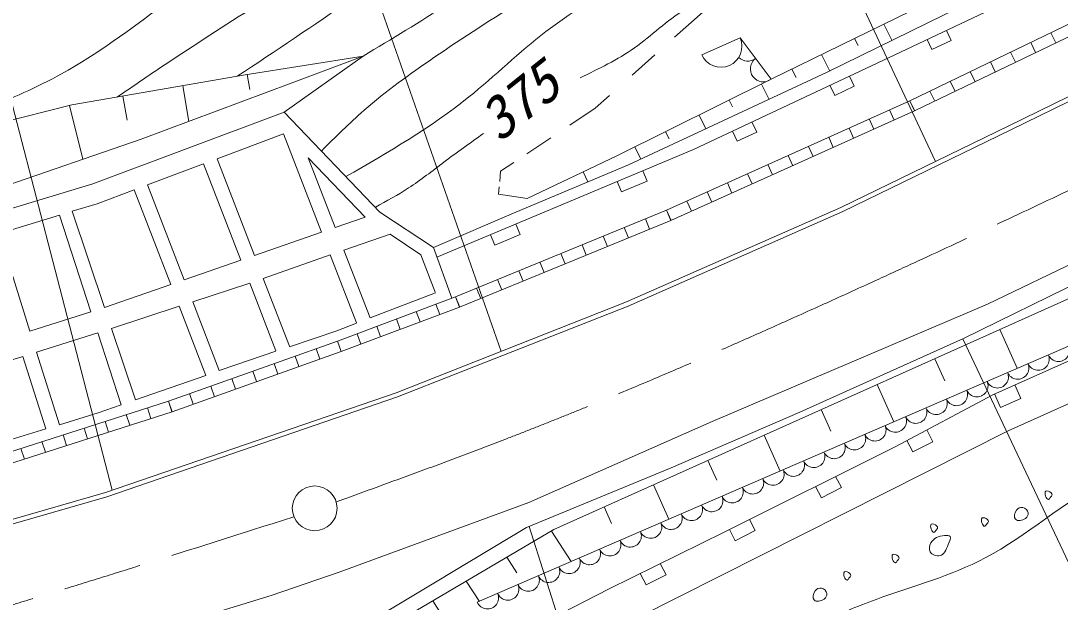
# Model space of a CAD drawing. Units: millimetres, scale not verified. Extents: x 40000 to 680000, y 20000 to 380000.
# Drawn here: x 337169 to 383546, y 266274 to 292231 of the extents above; entities that cross this region are included whole.
import ezdxf
from ezdxf.enums import TextEntityAlignment as Align

# ---------------------------------------------------------------- set-up
doc = ezdxf.new("R2010")
doc.units = ezdxf.units.MM
doc.header["$LTSCALE"] = 1000
doc.linetypes.add('CHAIN', pattern=[18.5, 12, -1.5, 3.5, -1.5])
for name, color, linetype, lineweight in [('M-BGD', 7, 'Continuous', 13), ('M-BMK', 2, 'CHAIN', 13), ('M-BMK-SRVR', 3, 'Continuous', 13), ('M-STR-STRC', 7, 'Continuous', 13)]:
    doc.layers.add(name, color=color, linetype=linetype, lineweight=lineweight)
doc.styles.add('ＭＳ ゴシック', font='')
doc.styles.get('ＭＳ ゴシック').set_extended_font_data('MS Gothic')

msp = doc.modelspace()

# ---------------------------------------------------------------- linework, layer by layer
at = {"layer": 'M-BGD'}
for p, q in [((375882, 290582), (393114, 298724)), ((373154, 289933), (382721, 294667)), ((376837, 288661), (387629, 293865)), ((368235, 293202), (366337, 291501)), ((377048, 288208), (387847, 293415)), ((381248, 287541), (393238, 293434)), ((381336, 287361), (393326, 293254)), ((376868, 292661), (370643, 289619)), ((376035, 291359), (375682, 292081)), ((378681, 291352), (378467, 291804)), ((369265, 291473), (367555, 290712)), ((370643, 289619), (369265, 291473)), ((374528, 291120), (374372, 291441)), ((377819, 290945), (377606, 291397)), ((378681, 291352), (377819, 290945)), ((382233, 291263), (382450, 290813)), ((383132, 291697), (383349, 291247)), ((381333, 290829), (381551, 290379)), ((347179, 289815), (352444, 290657)), ((348915, 288150), (352444, 290657)), ((352444, 290657), (349232, 289446)), ((365455, 290710), (364441, 289801)), ((367180, 286490), (375882, 290582)), ((373260, 289986), (372900, 290722)), ((380434, 290396), (380651, 289945)), ((364291, 285804), (373154, 289933)), ((371760, 289704), (371578, 290076)), ((379535, 289962), (379752, 289512)), ((339440, 288472), (347179, 289815)), ((349232, 289446), (342546, 286945)), ((347381, 289164), (347274, 289830)), ((370643, 289619), (363765, 286196)), ((370556, 288723), (370216, 289407)), ((374355, 289311), (374142, 289764)), ((378635, 289528), (378853, 289078)), ((344673, 287741), (344397, 289332)), ((373485, 288902), (373272, 289355)), ((374355, 289311), (373485, 288902)), ((377736, 289095), (377953, 288644)), ((334175, 287156), (339440, 288472)), ((341915, 287790), (341728, 288869)), ((363432, 288896), (362797, 288327)), ((365980, 283776), (376837, 288661)), ((368927, 288384), (368775, 288689)), ((376837, 288661), (377042, 288205)), ((376837, 288661), (377054, 288210)), ((339944, 286048), (339344, 288448)), ((340388, 284949), (348915, 288150)), ((353193, 283692), (348915, 288150)), ((362797, 288327), (361673, 287578)), ((366178, 283316), (377048, 288208)), ((367738, 287410), (367433, 288022)), ((375932, 288254), (376137, 287798)), ((370004, 287265), (369791, 287718)), ((373758, 283897), (381248, 287541)), ((375027, 287847), (375232, 287391)), ((345927, 286073), (348892, 287186)), ((348892, 287186), (350588, 282789)), ((366094, 286967), (365939, 287278)), ((369134, 286856), (368921, 287308)), ((370004, 287265), (369134, 286856)), ((373842, 283716), (381336, 287361)), ((374123, 287440), (374328, 286984)), ((342546, 286945), (334991, 284339)), ((360825, 287012), (359743, 286291)), ((372313, 286625), (372518, 286169)), ((373218, 287032), (373423, 286576)), ((355737, 281673), (367180, 286490)), ((363765, 286196), (359763, 284297)), ((364839, 286060), (364572, 286597)), ((371409, 286218), (371614, 285762)), ((342828, 284909), (345326, 285847)), ((345326, 285847), (346987, 281540)), ((345927, 286073), (347594, 281751)), ((349995, 286111), (351195, 282999)), ((352536, 283464), (349995, 286111)), ((359161, 285903), (358578, 285514)), ((359256, 283689), (364291, 285804)), ((370504, 285811), (370709, 285355)), ((358578, 285514), (358536, 285056)), ((362469, 285039), (362259, 285481)), ((365110, 285076), (364916, 285537)), ((369599, 285404), (369804, 284948)), ((327522, 281059), (340388, 284949)), ((342827, 284909), (344463, 280666)), ((358515, 284820), (358484, 284483)), ((363977, 284599), (363783, 285060)), ((365110, 285076), (363977, 284599)), ((368695, 284997), (368900, 284541)), ((340583, 284066), (342225, 284683)), ((342225, 284683), (343856, 280455)), ((358484, 284483), (359763, 284297)), ((367790, 284590), (367995, 284134)), ((339462, 283727), (340583, 284066)), ((364193, 279677), (373758, 283897)), ((366885, 284183), (367090, 283727)), ((336197, 282740), (338895, 283556)), ((338895, 283556), (340300, 279235)), ((339462, 283727), (340903, 279432)), ((351195, 282999), (352536, 283464)), ((353193, 283692), (355578, 282116)), ((355578, 282116), (359256, 283689)), ((356561, 279912), (365980, 283776)), ((364270, 279492), (373842, 283716)), ((365039, 283389), (365228, 282927)), ((365980, 283776), (366170, 283313)), ((365980, 283776), (366186, 283320)), ((380297, 279587), (388529, 283524)), ((356744, 279447), (366178, 283316)), ((359448, 282692), (359254, 283153)), ((364097, 283003), (364286, 282540)), ((336197, 282740), (337576, 278374)), ((347594, 281751), (350588, 282789)), ((353643, 282712), (351585, 281990)), ((353643, 282712), (355022, 281775)), ((358315, 282216), (358121, 282676)), ((359448, 282692), (358315, 282216)), ((363155, 282616), (363344, 282154)), ((351585, 281990), (352751, 278965)), ((356394, 279849), (355578, 282116)), ((360946, 269515), (388967, 282091)), ((362213, 282230), (362402, 281768)), ((344463, 280666), (346987, 281540)), ((350978, 281777), (347989, 280728)), ((350978, 281777), (352145, 278753)), ((355022, 281775), (355660, 280120)), ((357536, 266271), (393025, 281660)), ((361271, 281844), (361461, 281381)), ((359387, 281071), (359577, 280608)), ((360329, 281457), (360519, 280995)), ((379233, 278047), (386014, 281373)), ((347989, 280728), (349155, 277704)), ((358445, 280685), (358635, 280222)), ((340903, 279432), (343856, 280455)), ((347381, 280519), (344842, 279684)), ((347381, 280519), (348548, 277491)), ((357503, 280298), (357693, 279836)), ((344842, 279684), (346026, 276612)), ((351293, 277932), (356561, 279912)), ((352751, 278965), (355671, 280092)), ((353913, 275626), (364193, 279677)), ((356561, 279912), (356737, 279444)), ((356561, 279912), (356751, 279449)), ((337576, 278374), (340300, 279235)), ((344231, 279483), (341219, 278492)), ((344231, 279483), (345420, 276400)), ((351464, 277463), (356744, 279447)), ((353982, 275438), (364270, 279492)), ((354805, 279252), (354981, 278784)), ((355683, 279582), (355859, 279114)), ((368014, 274348), (380297, 279587)), ((351269, 278394), (352152, 278734)), ((353927, 278922), (354103, 278454)), ((340606, 278296), (337872, 277435)), ((340606, 278296), (341650, 275085)), ((341219, 278492), (342288, 275307)), ((349163, 277681), (351269, 278394)), ((353049, 278592), (353225, 278124)), ((381627, 276717), (380850, 278448)), ((343757, 275250), (351293, 277932)), ((351293, 277932), (351460, 277461)), ((351293, 277932), (351469, 277464)), ((352171, 278262), (352347, 277794)), ((371929, 274754), (379233, 278047)), ((380533, 275536), (385634, 277819)), ((337872, 277435), (338895, 274196)), ((343917, 274777), (351464, 277463)), ((346770, 276872), (348554, 277475)), ((350351, 277597), (350518, 277126)), ((337258, 277242), (334231, 276290)), ((337258, 277242), (338285, 274009)), ((348467, 276927), (348634, 276456)), ((349409, 277262), (349576, 276791)), ((378393, 276153), (377948, 277146)), ((388453, 277189), (381222, 273923)), ((346026, 276612), (346770, 276872)), ((347525, 276591), (347693, 276120)), ((342288, 275307), (345420, 276400)), ((346583, 276256), (346751, 275785)), ((376121, 274330), (375376, 275991)), ((381793, 275371), (381521, 275978)), ((340944, 271167), (353913, 275626)), ((344699, 275586), (344867, 275114)), ((345641, 275921), (345809, 275450)), ((376182, 273218), (380533, 275536)), ((380880, 274963), (380609, 275570)), ((334354, 272236), (343757, 275250)), ((340616, 274723), (341650, 275085)), ((341004, 270976), (353982, 275438)), ((343757, 275250), (343910, 274774)), ((343757, 275250), (343925, 274779)), ((381793, 275371), (380880, 274963)), ((334499, 271758), (343917, 274777)), ((338895, 274196), (340616, 274723)), ((341876, 274647), (342029, 274171)), ((342817, 274949), (342969, 274473)), ((366191, 272277), (371929, 274754)), ((373312, 273913), (372881, 274872)), ((340936, 274346), (341089, 273870)), ((359834, 270727), (368014, 274348)), ((335201, 273063), (338285, 274009)), ((339055, 273743), (339208, 273267)), ((339996, 274045), (340148, 273569)), ((381222, 273923), (364698, 265594)), ((371050, 272131), (370333, 273728)), ((377857, 273441), (377588, 273967)), ((338115, 273442), (338268, 272966)), ((368556, 269408), (376182, 273218)), ((376967, 272986), (376706, 273497)), ((377857, 273441), (376967, 272986)), ((337175, 273141), (337327, 272664)), ((359735, 269603), (366191, 272277)), ((368219, 271727), (367826, 272603)), ((373784, 271389), (373527, 271892)), ((366085, 269978), (365397, 271513)), ((372893, 270934), (372632, 271445)), ((373784, 271389), (372893, 270934)), ((327259, 267218), (340944, 271167)), ((327310, 267025), (341004, 270976)), ((351377, 267610), (359834, 270727)), ((363532, 269784), (363199, 270526)), ((369939, 269469), (369682, 269971)), ((349482, 263465), (359735, 269603)), ((349703, 262894), (360946, 269515)), ((361731, 268089), (360849, 269453)), ((369048, 269014), (368787, 269524)), ((369939, 269469), (369048, 269014)), ((363428, 266871), (368556, 269408)), ((359303, 267591), (358855, 268284)), ((348341, 266569), (351377, 267610)), ((365958, 267498), (365703, 267997)), ((357630, 266311), (357044, 267217)), ((365068, 267043), (364807, 267553)), ((365958, 267498), (365068, 267043)), ((358876, 264546), (363428, 266871)), ((331912, 261573), (348341, 266569)), ((355911, 265771), (355547, 266335))]:
    msp.add_line(p, q, dxfattribs=at)
for centre, radius, start, end in [((368410, 291092), 936, 203.9625, 23.9625), ((369610, 291009), 577, 225.4366, 306.6341), ((370299, 290083), 577, 126.6341, 306.6341), ((383470, 277517), 496, 203.4437, 23.4438), ((381650, 276727), 496, 203.4437, 23.4438), ((382560, 277122), 496, 203.4437, 23.4438), ((380740, 276333), 496, 203.4437, 23.4438), ((379830, 275938), 496, 203.4437, 23.4438), ((378920, 275544), 496, 203.4437, 23.4438), ((378010, 275149), 496, 203.4437, 23.4438), ((376190, 274360), 496, 203.4437, 23.4438), ((377100, 274754), 496, 203.4437, 23.4438), ((375280, 273965), 496, 203.4437, 23.4438), ((374370, 273571), 496, 203.4437, 23.4438), ((373461, 273176), 496, 203.4437, 23.4438), ((372551, 272781), 496, 203.4437, 23.4438), ((371641, 272387), 496, 203.4437, 23.4438), ((369821, 271598), 496, 203.4437, 23.4438), ((370731, 271992), 496, 203.4437, 23.4438), ((368911, 271203), 496, 203.4437, 23.4438), ((368001, 270808), 496, 203.4437, 23.4438), ((367091, 270414), 496, 203.4437, 23.4438), ((366181, 270019), 496, 203.4437, 23.4438), ((365271, 269625), 496, 203.4437, 23.4438), ((363451, 268835), 496, 203.4437, 23.4438), ((364361, 269230), 496, 203.4437, 23.4438), ((362541, 268441), 496, 203.4437, 23.4438), ((361631, 268046), 496, 203.4437, 23.4438), ((360721, 267652), 496, 203.4437, 23.4438), ((359811, 267257), 496, 203.4437, 23.4438), ((358901, 266862), 496, 203.4437, 23.4438), ((357991, 266468), 496, 203.4437, 23.4438)]:
    msp.add_arc(centre, radius, start, end, dxfattribs=at)
for points, knots in [([(346825, 289753), (348531, 290886), (350237, 292019), (351921, 293188), (353918, 294573), (355883, 296009), (357945, 297290), (359583, 298308), (361281, 299229), (362981, 300146), (364924, 301194), (366869, 302238), (368849, 303209), (371303, 304413), (373812, 305506), (376326, 306584), (378096, 307344), (379869, 308096), (381674, 308765), (384000, 309628), (386380, 310353), (388684, 311258), (393097, 312991), (397229, 315382), (401360, 317774)], [0, 0, 0, 0, 1, 1, 1, 2, 2, 2, 3, 3, 3, 4, 4, 4, 5, 5, 5, 6, 6, 6, 7, 7, 7, 8, 8, 8, 8]), ([(352444, 290657), (353714, 291419), (354984, 292182), (356231, 292980), (358066, 294155), (359849, 295408), (361631, 296667), (363181, 297762), (364730, 298860), (366356, 299834), (368003, 300820), (369729, 301678), (371497, 302430), (373196, 303154), (374934, 303781), (376689, 304352), (377861, 304732), (379041, 305088), (380220, 305442), (381243, 305749), (382265, 306054), (383284, 306377), (384993, 306917), (386693, 307504), (388321, 308246), (390087, 309051), (391770, 310038), (393461, 310998), (395025, 311886), (396596, 312751), (398238, 313490), (399463, 314042), (400727, 314523), (401873, 315204), (402891, 315809), (403816, 316571), (404740, 317333)], [0, 0, 0, 0, 1, 1, 1, 2, 2, 2, 3, 3, 3, 4, 4, 4, 5, 5, 5, 6, 6, 6, 7, 7, 7, 8, 8, 8, 9, 9, 9, 10, 10, 10, 11, 11, 11, 12, 12, 12, 12]), ([(372741, 300719), (371491, 300084), (370241, 299450), (369011, 298779), (367216, 297800), (365462, 296745), (363710, 295689), (360975, 294041), (358244, 292391), (355603, 290587), (354526, 289851), (353464, 289090), (352485, 288234), (351825, 287657), (351202, 287036), (350580, 286416)], [0, 0, 0, 0, 1, 1, 1, 2, 2, 2, 3, 3, 3, 4, 4, 4, 5, 5, 5, 5]), ([(358297, 299766), (356397, 298527), (354497, 297289), (352589, 296062), (350852, 294944), (349108, 293836), (347368, 292723), (346025, 291863), (344684, 291001), (343360, 290112), (342727, 289687), (342099, 289255), (341470, 288824)], [0, 0, 0, 0, 1, 1, 1, 2, 2, 2, 3, 3, 3, 4, 4, 4, 4]), ([(313081, 285607), (314964, 285377), (316846, 285147), (318741, 284984), (320193, 284858), (321653, 284771), (323103, 284880), (323764, 284929), (324423, 285019), (325076, 285139), (326893, 285474), (328659, 286040), (330424, 286593), (332150, 287134), (333875, 287663), (335565, 288307), (336739, 288754), (337895, 289258), (338992, 289865), (340582, 290744), (342045, 291841), (343509, 292928), (345602, 294482), (347697, 296016), (349792, 297549)], [0, 0, 0, 0, 1, 1, 1, 2, 2, 2, 3, 3, 3, 4, 4, 4, 5, 5, 5, 6, 6, 6, 7, 7, 7, 8, 8, 8, 8]), ([(351676, 285273), (353572, 286369), (355468, 287465), (357162, 288829), (358330, 289769), (359402, 290837), (360592, 291749), (361683, 292585), (362874, 293291), (364079, 293960), (365204, 294585), (366343, 295178), (367481, 295774), (368090, 296094), (368700, 296414), (369309, 296734)], [0, 0, 0, 0, 1, 1, 1, 2, 2, 2, 3, 3, 3, 4, 4, 4, 5, 5, 5, 5]), ([(368294, 293397), (367780, 293197), (367267, 292996), (366797, 292723), (365991, 292253), (365315, 291567), (364551, 291022), (363798, 290486), (362960, 290087), (362122, 289687)], [0, 0, 0, 0, 1, 1, 1, 2, 2, 2, 3, 3, 3, 3]), ([(357811, 287197), (357220, 286778), (356630, 286358), (356050, 285922), (355529, 285530), (355016, 285125), (354472, 284769), (353994, 284456), (353491, 284181), (352988, 283906)], [0, 0, 0, 0, 1, 1, 1, 2, 2, 2, 3, 3, 3, 3]), ([(441731, 284622), (440864, 284675), (439997, 284728), (439187, 284486), (438635, 284320), (438110, 284016), (437552, 283895), (436877, 283748), (436155, 283868), (435462, 284122), (434984, 284298), (434519, 284538), (434054, 284486), (433806, 284457), (433558, 284346), (433327, 284213), (433043, 284049), (432787, 283852), (432510, 283713), (431547, 283231), (430331, 283446), (429194, 283441), (427993, 283436), (426881, 283186), (425696, 283123), (425078, 283090), (424440, 283108), (423879, 282896), (423437, 282728), (423042, 282418), (422607, 282214), (422112, 281982), (421563, 281888), (421017, 281805), (419854, 281629), (418701, 281504), (417565, 281260), (416574, 281048), (415596, 280745), (414657, 280352), (413692, 279948), (412769, 279449), (411795, 279080), (410714, 278669), (409570, 278418), (408434, 278171), (407358, 277938), (406289, 277708), (405209, 277490), (404642, 277376), (404072, 277265), (403528, 277081), (402555, 276753), (401663, 276193), (400712, 275809), (398976, 275108), (397046, 274991), (395203, 274603), (393488, 274241), (391848, 273644), (390157, 273161), (388610, 272719), (387019, 272373), (385591, 271685), (383689, 270768), (382075, 269243), (380201, 268252), (378672, 267443), (376969, 266989), (375327, 266398), (374485, 266095), (373659, 265756), (372889, 265300), (371775, 264639), (370778, 263732), (369594, 263274), (368760, 262952), (367834, 262852), (366950, 262622), (365791, 262320), (364705, 261795), (363552, 261523), (362694, 261322), (361799, 261261), (360928, 261100), (359660, 260865), (358444, 260417), (357214, 260011), (356252, 259694), (355282, 259401), (354365, 258987), (353494, 258593), (352672, 258089), (351804, 257674), (350586, 257092), (349275, 256686), (348123, 256010), (347183, 255459), (346348, 254729), (345402, 254153), (344668, 253706), (343866, 253352), (343033, 253193), (342333, 253059), (341611, 253062), (340888, 253065)], [0, 0, 0, 0, 1, 1, 1, 2, 2, 2, 3, 3, 3, 4, 4, 4, 5, 5, 5, 6, 6, 6, 7, 7, 7, 8, 8, 8, 9, 9, 9, 10, 10, 10, 11, 11, 11, 12, 12, 12, 13, 13, 13, 14, 14, 14, 15, 15, 15, 16, 16, 16, 17, 17, 17, 18, 18, 18, 19, 19, 19, 20, 20, 20, 21, 21, 21, 22, 22, 22, 23, 23, 23, 24, 24, 24, 25, 25, 25, 26, 26, 26, 27, 27, 27, 28, 28, 28, 29, 29, 29, 30, 30, 30, 31, 31, 31, 32, 32, 32, 33, 33, 33, 34, 34, 34, 35, 35, 35, 35]), ([(383023, 270865), (382931, 270839), (382814, 271164), (382901, 271230), (382929, 271250), (382977, 271246), (383023, 271230), (383110, 271199), (383192, 271130), (383185, 271068), (383180, 271027), (383140, 270990), (383104, 270946), (383076, 270911), (383050, 270873), (383023, 270865)], [0, 0, 0, 0, 1, 1, 1, 2, 2, 2, 3, 3, 3, 4, 4, 4, 5, 5, 5, 5]), ([(381996, 270016), (381861, 269911), (381640, 269878), (381550, 269975), (381469, 270063), (381498, 270259), (381591, 270380), (381662, 270472), (381770, 270522), (381875, 270502), (381991, 270480), (382104, 270371), (382118, 270259), (382129, 270170), (382078, 270080), (381996, 270016)], [0, 0, 0, 0, 1, 1, 1, 2, 2, 2, 3, 3, 3, 4, 4, 4, 5, 5, 5, 5]), ([(380180, 269669), (380087, 269644), (379971, 269968), (380058, 270034), (380085, 270055), (380133, 270050), (380180, 270034), (380267, 270004), (380349, 269935), (380342, 269872), (380337, 269832), (380296, 269795), (380261, 269750), (380232, 269716), (380207, 269677), (380180, 269669)], [0, 0, 0, 0, 1, 1, 1, 2, 2, 2, 3, 3, 3, 4, 4, 4, 5, 5, 5, 5]), ([(377913, 269389), (377821, 269364), (377704, 269688), (377791, 269754), (377819, 269775), (377867, 269770), (377913, 269754), (378000, 269724), (378082, 269655), (378075, 269592), (378070, 269552), (378030, 269514), (377994, 269470), (377966, 269436), (377940, 269397), (377913, 269389)], [0, 0, 0, 0, 1, 1, 1, 2, 2, 2, 3, 3, 3, 4, 4, 4, 5, 5, 5, 5]), ([(378549, 268843), (378443, 268608), (378373, 268401), (378184, 268357), (378037, 268322), (377817, 268385), (377739, 268519), (377671, 268633), (377708, 268799), (377779, 268924), (377899, 269135), (378116, 269231), (378387, 269248), (378484, 269254), (378588, 269250), (378630, 269207), (378694, 269142), (378614, 268987), (378549, 268843)], [0, 0, 0, 0, 1, 1, 1, 2, 2, 2, 3, 3, 3, 4, 4, 4, 5, 5, 5, 6, 6, 6, 6]), ([(376196, 268038), (376104, 268013), (375987, 268337), (376074, 268403), (376102, 268424), (376150, 268419), (376196, 268403), (376283, 268373), (376365, 268304), (376358, 268241), (376353, 268201), (376313, 268163), (376277, 268119), (376249, 268085), (376223, 268046), (376196, 268038)], [0, 0, 0, 0, 1, 1, 1, 2, 2, 2, 3, 3, 3, 4, 4, 4, 5, 5, 5, 5]), ([(374040, 267262), (373948, 267237), (373832, 267561), (373919, 267627), (373946, 267648), (373994, 267643), (374040, 267627), (374128, 267597), (374210, 267528), (374203, 267465), (374198, 267425), (374157, 267387), (374122, 267343), (374093, 267309), (374068, 267270), (374040, 267262)], [0, 0, 0, 0, 1, 1, 1, 2, 2, 2, 3, 3, 3, 4, 4, 4, 5, 5, 5, 5]), ([(373014, 266413), (372878, 266308), (372657, 266276), (372568, 266373), (372487, 266461), (372515, 266656), (372609, 266778), (372679, 266870), (372787, 266919), (372892, 266899), (373009, 266877), (373121, 266768), (373135, 266656), (373146, 266568), (373096, 266477), (373014, 266413)], [0, 0, 0, 0, 1, 1, 1, 2, 2, 2, 3, 3, 3, 4, 4, 4, 5, 5, 5, 5])]:
    msp.add_open_spline(points, degree=3, knots=knots, dxfattribs=at)
at = {"layer": 'M-BMK'}
for points, knots in [([(351240, 270753), (353769, 271670), (356299, 272587), (358807, 273557), (364291, 275678), (369675, 278055), (375023, 280504), (379617, 282608), (384184, 284764), (388736, 286951), (392105, 288569), (395466, 290204), (398827, 291839)], [0, 0, 0, 0, 1, 1, 1, 2, 2, 2, 3, 3, 3, 4, 4, 4, 4]), ([(252948, 254194), (257429, 254085), (261910, 253977), (266381, 254149), (270294, 254300), (274200, 254666), (278104, 255047), (286477, 255864), (294842, 256751), (303132, 258127), (313737, 259887), (324219, 262448), (334539, 265486), (339503, 266947), (344429, 268518), (349356, 270090)], [0, 0, 0, 0, 1, 1, 1, 2, 2, 2, 3, 3, 3, 4, 4, 4, 5, 5, 5, 5])]:
    msp.add_open_spline(points, degree=3, knots=knots, dxfattribs=at)
at = {"layer": 'M-BMK-SRVR'}
msp.add_circle((350282, 270466), 1000, dxfattribs=at)
at = {"layer": 'M-STR-STRC'}
for p, q in [((377989, 285956), (368137, 306925)), ((333732, 300249), (341249, 271272)), ((358596, 277471), (351398, 298070)), ((379203, 278034), (387047, 261385)), ((359849, 269650), (365357, 252313))]:
    msp.add_line(p, q, dxfattribs=at)

# ---------------------------------------------------------------- texts
at = {"layer": 'M-BGD', "style": 'ＭＳ ゴシック', "oblique": 15}
msp.add_text('375', height=1833, rotation=38.66, dxfattribs=at).set_placement((357361, 288193), align=Align.TOP_LEFT)

doc.saveas('drawing.dxf')
